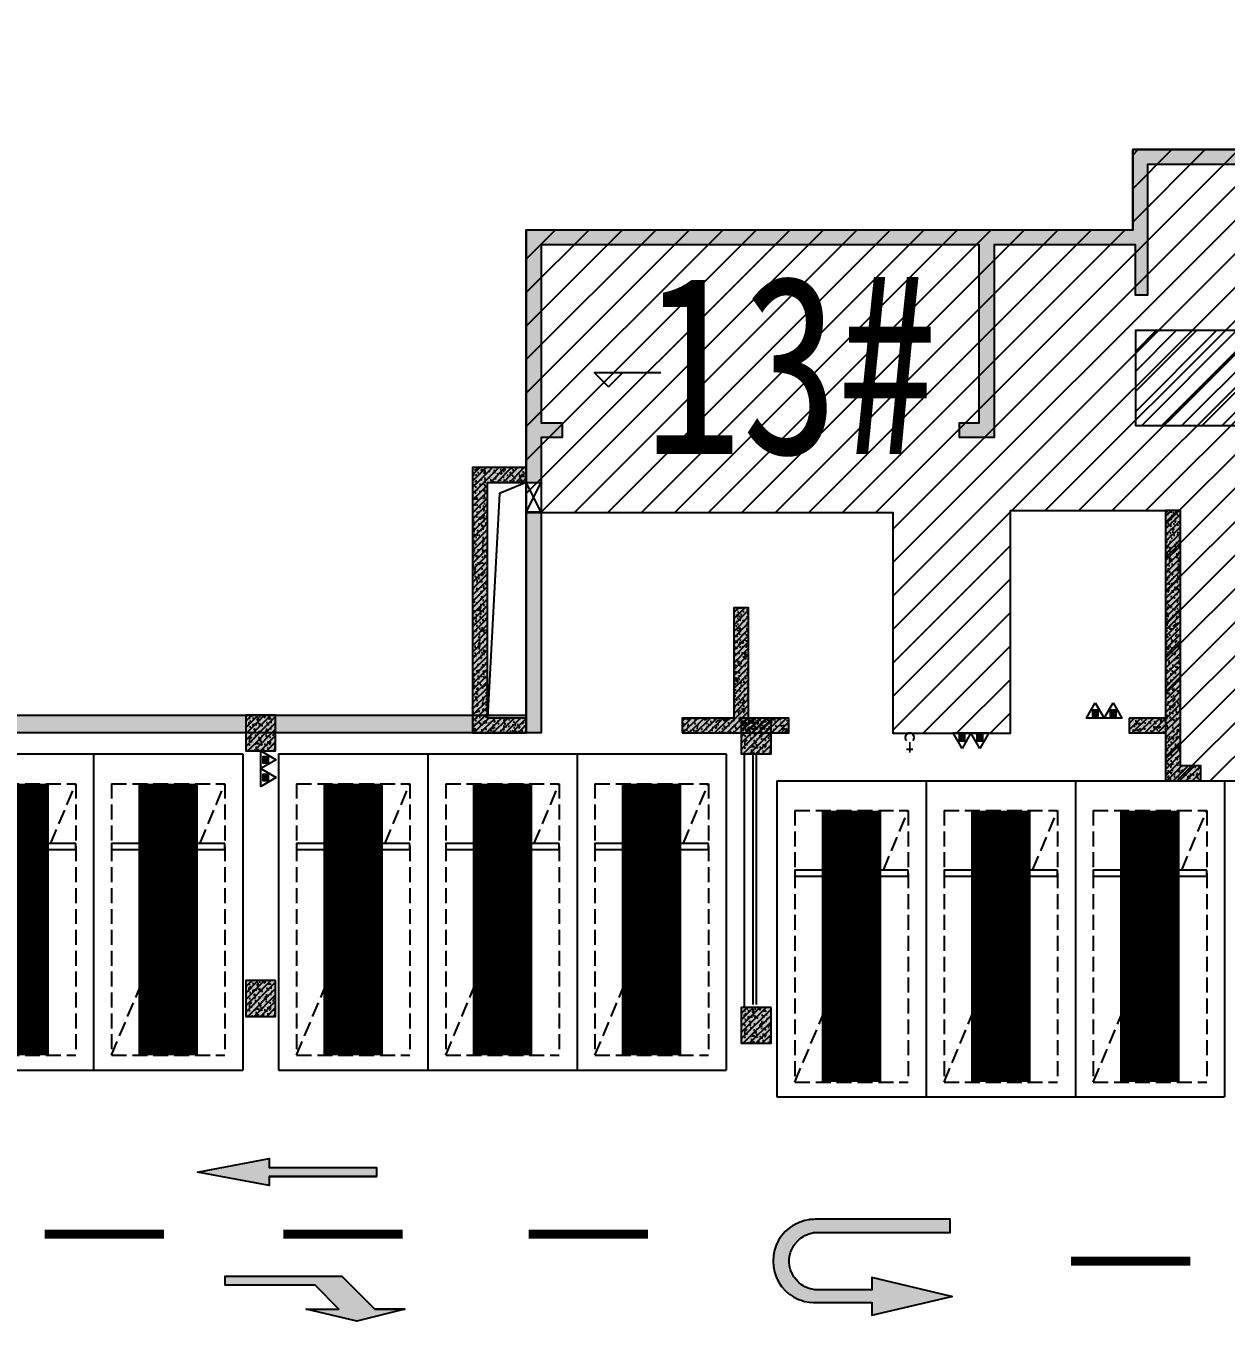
# Model space of a CAD drawing. Extents: x -1338203 to 1886333, y -783476 to 1038610.
# Drawn here: x 648022 to 668132, y 119797 to 141503 of the extents above; entities that cross this region are included whole.
import ezdxf
from ezdxf.enums import TextEntityAlignment as Align

# ---------------------------------------------------------------- set-up
doc = ezdxf.new("R2010")
doc.units = 0
doc.header["$LTSCALE"] = 1000
doc.header["$MEASUREMENT"] = 0
doc.linetypes.add('A-001-平面B2$0$__DASH', pattern=[0.35, 0.25, -0.1])
for name, color, linetype in [('0P-EQUIP-CW', 7, 'Continuous'), ('0P-PIPE-CW', 3, 'Continuous'), ('A-001-平面参照B1$0$0G-NOTE', 4, 'Continuous'), ('A-001-平面参照B1$0$A-001-平面参照B1$0$0A-E-STRS-RAIL', 163, 'Continuous'), ('A-001-平面参照B1$0$AUDIT_D_230220110243-2', 52, 'Continuous'), ('A-001-车位参照B1$0$A-001-车位参照B1$0$0A-P-PKNG-CAR(A)', 43, 'Continuous'), ('A-001-车库楼板开洞B1$0$0A-O-HOLE', 52, 'Continuous'), ('A-13-平面B1$0$0A-A-SYMB-ELEV', 150, 'Continuous'), ('A-FIRE', 7, 'Continuous'), ('p-a-regular', 5, 'Continuous'), ('S-13-柱墙B1_1$0$0S-CW-HATCH', 251, 'Continuous'), ('S-13-柱墙B1_1$0$0S-CW-HATCH-UP', 251, 'Continuous'), ('S-13-柱墙B1_1$0$0S-CW-LINE', 72, 'Continuous'), ('S-13-柱墙B1_1$0$0S-S-HOLE', 55, 'Continuous'), ('S001地下一墙柱$0$S001地下一墙柱$0$0S-CC-LINE', 52, 'Continuous'), ('S001地下一墙柱$0$S001地下一墙柱$0$0S-CW-HATCH', 251, 'Continuous'), ('S001地下一墙柱$0$S001地下一墙柱$0$0S-CW-HATCH-UP', 251, 'Continuous'), ('S001地下一墙柱$0$S001地下一墙柱$0$0S-CW-LINE', 72, 'Continuous'), ('中心线', 42, 'Continuous'), ('地面指向箭头', 7, 'Continuous'), ('负一层消火栓$0$0P-EQUIP-FH', 7, 'Continuous')]:
    doc.layers.add(name, color=color, linetype=linetype)
doc.styles.add('A-001-平面参照B1$0$AAD-HT', font='simhei.ttf', dxfattribs={"width": 0.6})
pattern_1 = [(45, (-1823019.115, 480945.615), (-53.0330086, 53.0330086), []), (50, (-1823019.12, 480945.61), (215.178055, -18.82564), [22.5, -247.5]), (355, (-1823019.12, 480945.61), (-41.6254, 225.65764), [18, -198]), (100.4514, (-1823001.18, 480944.05), (173.552815, 206.831863), [19.122057, -210.342634]), (46.1842, (-1823019.12, 481005.61), (320.172315, -49.655704), [33.75, -371.25]), (96.6356, (-1822992.43, 481001.48), (280.39881, 292.23536), [28.68309, -315.5139]), (351.1842, (-1823019.1, 481005.6), (280.39858, 292.23558), [27, -297]), (21, (-1822989.12, 480990.61), (179.072116, -120.785667), [22.5, -247.5]), (326, (-1822989.12, 480990.61), (72.9946, 217.545014), [18, -198]), (71.4514, (-1822974.2, 480980.55), (252.06679, 96.75915), [19.122057, -210.342634]), (37.5, (-1823019.115, 480945.615), (3.6479566, 99.868156), [0, -195.6, 0, -201, 0, -198.75]), (7.5, (-1823019.12, 480945.61), (78.920861, 118.3235136), [0, -114.6, 0, -191.1, 0, -75.75]), (327.5, (-1823086.015, 480945.615), (160.146731, -6.7664615), [0, -75, 0, -234, 0, -310.5]), (317.5, (-1823116.02, 480945.61), (174.955851, 30.031495), [0, -97.5, 0, -155.4, 0, -220.5])]

# ---------------------------------------------------------------- blocks, each defined once
blk = doc.blocks.new('A-001-平面参照B1')
at = {"layer": 'A-001-平面参照B1$0$A-001-平面参照B1$0$0A-E-STRS-RAIL'}
for p, q in [((-106166, -177586), (-106166, -181786)), ((-106109, -177586), (-106109, -181786))]:
    blk.add_line(p, q, dxfattribs=at)
at = {"layer": 'A-001-平面参照B1$0$AUDIT_D_230220110243-2'}
blk.add_line((-106309, -177586), (-106309, -181836), dxfattribs=at)
at = {"layer": 'A-001-平面参照B1$0$0G-NOTE', "style": 'A-001-平面参照B1$0$AAD-HT', "width": 0.8}
blk.add_text('13#', height=3000, rotation=0, dxfattribs=at).set_placement((-107985, -171059), align=Align.MIDDLE_LEFT)
blk = doc.blocks.new('S-13-柱墙B1_1', base_point=(-588474, -346969))
at = {"layer": 'S-13-柱墙B1_1$0$0S-CW-HATCH'}
h = blk.add_hatch(color=256, dxfattribs=at)
h.dxf.hatch_style = 1
h.paths.add_polyline_path([(-584784, -348869), (-584984, -348869), (-584984, -349269), (-585764, -349269), (-585764, -349469), (-584784, -349469)], flags=17)
h.paths.add_polyline_path([(-600324, -355889), (-600574, -355889), (-600574, -357159), (-600324, -357159)])
h.paths.add_polyline_path([(-560414, -348869), (-560614, -348869), (-560614, -349469), (-559634, -349469), (-559634, -349269), (-560414, -349269)], flags=17)
h.paths.add_polyline_path([(-600324, -353459), (-600574, -353459), (-600574, -355889), (-600324, -355889)])
h.paths.add_polyline_path([(-600574, -352959), (-600324, -352959), (-600324, -352209), (-599974, -352209), (-599974, -351959), (-600324, -351959), (-600324, -348979), (-592984, -348979), (-592984, -351959), (-593314, -351959), (-593314, -352209), (-592734, -352209), (-592734, -348979), (-590364, -348979), (-590364, -349819), (-590164, -349819), (-590164, -347629), (-588584, -347629), (-588584, -350409), (-588384, -350409), (-588384, -345559), (-585564, -345559), (-585564, -346809), (-585764, -346809), (-585764, -347059), (-585564, -347059), (-585564, -347559), (-584984, -347559), (-584984, -348069), (-584784, -348069), (-584784, -347559), (-583184, -347559), (-583184, -349819), (-582984, -349819), (-582984, -348979), (-580614, -348979), (-580614, -352209), (-580034, -352209), (-580034, -351959), (-580364, -351959), (-580364, -348979), (-574674, -348979), (-574674, -348729), (-582934, -348729), (-582934, -347309), (-585314, -347309), (-585314, -345309), (-588634, -345309), (-588634, -347379), (-590414, -347379), (-590414, -348729), (-600574, -348729)])
h.paths.add_polyline_path([(-545134, -348729), (-545134, -348979), (-545074, -348979), (-545074, -351959), (-545424, -351959), (-545424, -352209), (-545074, -352209), (-545074, -357159), (-544824, -357159), (-544824, -348729)])
h.paths.add_polyline_path([(-547134, -348979), (-547134, -348729), (-554984, -348729), (-554984, -347379), (-556764, -347379), (-556764, -345309), (-560084, -345309), (-560084, -347309), (-562464, -347309), (-562464, -348729), (-573874, -348729), (-573874, -348979), (-573024, -348979), (-573024, -351959), (-573374, -351959), (-573374, -352209), (-572774, -352209), (-572774, -348979), (-572624, -348979), (-572624, -352209), (-572024, -352209), (-572024, -351959), (-572374, -351959), (-572374, -348979), (-565034, -348979), (-565034, -351959), (-565364, -351959), (-565364, -352209), (-564784, -352209), (-564784, -348979), (-562414, -348979), (-562414, -349819), (-562214, -349819), (-562214, -347559), (-560614, -347559), (-560614, -348069), (-560414, -348069), (-560414, -347559), (-559834, -347559), (-559834, -347059), (-559634, -347059), (-559634, -346809), (-559834, -346809), (-559834, -345559), (-557014, -345559), (-557014, -350409), (-556814, -350409), (-556814, -347629), (-555234, -347629), (-555234, -349819), (-555034, -349819), (-555034, -348979), (-552664, -348979), (-552664, -352209), (-552084, -352209), (-552084, -351959), (-552414, -351959), (-552414, -348979), (-551564, -348979), (-551564, -348729), (-550864, -348729), (-550864, -348979)])
h = blk.add_hatch(color=256, dxfattribs=at)
h.dxf.hatch_style = 1
h.paths.add_polyline_path([(-600574, -352709), (-601474, -352709), (-601474, -357159), (-600574, -357159), (-600574, -356909), (-601224, -356909), (-601224, -352959), (-600574, -352959)])
h = blk.add_hatch(color=256, dxfattribs=at)
h.dxf.hatch_style = 1
h.paths.add_polyline_path([(-590474, -356909), (-590474, -357159), (-589864, -357159), (-589864, -357959), (-589274, -357959), (-589274, -357709), (-589614, -357709), (-589614, -353429), (-589864, -353429), (-589864, -356909)])
h = blk.add_hatch(color=256, dxfattribs=at)
h.dxf.hatch_style = 1
h.paths.add_polyline_path([(-597964, -357159), (-596174, -357159), (-596174, -356909), (-596849, -356909), (-596849, -355059), (-597099, -355059), (-597099, -356909), (-597964, -356909)])
at = {"layer": 'S-13-柱墙B1_1$0$0S-CW-HATCH-UP'}
h = blk.add_hatch(dxfattribs=at)
h.set_pattern_fill('钢筋混凝土', color=256, scale=30)
h.set_pattern_definition([(45, (0, 0), (-53.0330086, 53.0330086), []), (50, (0, 0), (215.178055, -18.82564), [22.5, -247.5]), (355, (0, 0), (-41.6254, 225.65764), [18, -198]), (100.4514, (17.93, -1.57), (173.552815, 206.83186), [19.12206, -210.342634]), (46.1842, (0, 60), (320.17231, -49.6557), [33.75, -371.25]), (96.6356, (26.68, 55.86), (280.39881, 292.23536), [28.68309, -315.5139]), (351.1842, (0, 60), (280.39858, 292.23558), [27, -297]), (21, (30, 45), (179.072116, -120.785667), [22.5, -247.5]), (326, (30, 45), (72.9946, 217.545014), [18, -198]), (71.4514, (44.92, 34.93), (252.06679, 96.75915), [19.12206, -210.342634]), (37.5, (0, 0), (3.647957, 99.868156), [0, -195.6, 0, -201, 0, -198.75]), (7.5, (0, 0), (78.920861, 118.323514), [0, -114.6, 0, -191.1, 0, -75.75]), (327.5, (-66.9, 0), (160.146731, -6.7664615), [0, -75, 0, -234, 0, -310.5]), (317.5, (-96.9, 0), (174.95585, 30.031495), [0, -97.5, 0, -155.4, 0, -220.5])])
h.paths.add_polyline_path([(-584784, -348869), (-584984, -348869), (-584984, -349269), (-585764, -349269), (-585764, -349469), (-584784, -349469)], flags=17)
h.paths.add_polyline_path([(-600324, -355889), (-600574, -355889), (-600574, -357159), (-600324, -357159)])
h.paths.add_polyline_path([(-560414, -348869), (-560614, -348869), (-560614, -349469), (-559634, -349469), (-559634, -349269), (-560414, -349269)], flags=17)
h.paths.add_polyline_path([(-600574, -352959), (-600324, -352959), (-600324, -352209), (-599974, -352209), (-599974, -351959), (-600324, -351959), (-600324, -348979), (-592984, -348979), (-592984, -351959), (-593314, -351959), (-593314, -352209), (-592734, -352209), (-592734, -348979), (-590364, -348979), (-590364, -349819), (-590164, -349819), (-590164, -347629), (-588584, -347629), (-588584, -350409), (-588384, -350409), (-588384, -345559), (-585564, -345559), (-585564, -346809), (-585764, -346809), (-585764, -347059), (-585564, -347059), (-585564, -347559), (-584984, -347559), (-584984, -348069), (-584784, -348069), (-584784, -347559), (-583184, -347559), (-583184, -349819), (-582984, -349819), (-582984, -348979), (-580614, -348979), (-580614, -352209), (-580034, -352209), (-580034, -351959), (-580364, -351959), (-580364, -348979), (-574674, -348979), (-574674, -348729), (-582934, -348729), (-582934, -347309), (-585314, -347309), (-585314, -345309), (-588634, -345309), (-588634, -347379), (-590414, -347379), (-590414, -348729), (-600574, -348729)])
h.paths.add_polyline_path([(-600324, -353459), (-600574, -353459), (-600574, -355889), (-600324, -355889)])
h.paths.add_polyline_path([(-545134, -348729), (-545134, -348979), (-545074, -348979), (-545074, -351959), (-545424, -351959), (-545424, -352209), (-545074, -352209), (-545074, -357159), (-544824, -357159), (-544824, -348729)])
h.paths.add_polyline_path([(-547134, -348979), (-547134, -348729), (-554984, -348729), (-554984, -347379), (-556764, -347379), (-556764, -345309), (-560084, -345309), (-560084, -347309), (-562464, -347309), (-562464, -348729), (-573874, -348729), (-573874, -348979), (-573024, -348979), (-573024, -351959), (-573374, -351959), (-573374, -352209), (-572774, -352209), (-572774, -348979), (-572624, -348979), (-572624, -352209), (-572024, -352209), (-572024, -351959), (-572374, -351959), (-572374, -348979), (-565034, -348979), (-565034, -351959), (-565364, -351959), (-565364, -352209), (-564784, -352209), (-564784, -348979), (-562414, -348979), (-562414, -349819), (-562214, -349819), (-562214, -347559), (-560614, -347559), (-560614, -348069), (-560414, -348069), (-560414, -347559), (-559834, -347559), (-559834, -347059), (-559634, -347059), (-559634, -346809), (-559834, -346809), (-559834, -345559), (-557014, -345559), (-557014, -350409), (-556814, -350409), (-556814, -347629), (-555234, -347629), (-555234, -349819), (-555034, -349819), (-555034, -348979), (-552664, -348979), (-552664, -352209), (-552084, -352209), (-552084, -351959), (-552414, -351959), (-552414, -348979), (-551564, -348979), (-551564, -348729), (-550864, -348729), (-550864, -348979)])
h = blk.add_hatch(dxfattribs=at)
h.set_pattern_fill('钢筋混凝土', color=256, scale=30)
h.set_pattern_definition([(45, (0, 0), (-53.0330086, 53.0330086), []), (50, (0, 0), (215.178055, -18.82564), [22.5, -247.5]), (355, (0, 0), (-41.6254, 225.65764), [18, -198]), (100.4514, (17.93, -1.57), (173.552815, 206.83186), [19.12206, -210.342634]), (46.1842, (0, 60), (320.17231, -49.6557), [33.75, -371.25]), (96.6356, (26.68, 55.86), (280.39881, 292.23536), [28.68309, -315.5139]), (351.1842, (0, 60), (280.39858, 292.23558), [27, -297]), (21, (30, 45), (179.072116, -120.785667), [22.5, -247.5]), (326, (30, 45), (72.9946, 217.545014), [18, -198]), (71.4514, (44.92, 34.93), (252.06679, 96.75915), [19.12206, -210.342634]), (37.5, (0, 0), (3.647957, 99.868156), [0, -195.6, 0, -201, 0, -198.75]), (7.5, (0, 0), (78.920861, 118.323514), [0, -114.6, 0, -191.1, 0, -75.75]), (327.5, (-66.9, 0), (160.146731, -6.7664615), [0, -75, 0, -234, 0, -310.5]), (317.5, (-96.9, 0), (174.95585, 30.031495), [0, -97.5, 0, -155.4, 0, -220.5])])
h.paths.add_polyline_path([(-600574, -352709), (-601474, -352709), (-601474, -357159), (-600574, -357159), (-600574, -356909), (-601224, -356909), (-601224, -352959), (-600574, -352959)])
h = blk.add_hatch(dxfattribs=at)
h.set_pattern_fill('钢筋混凝土', color=256, scale=30)
h.set_pattern_definition(pattern_1)
h.paths.add_polyline_path([(-590474, -356909), (-590474, -357159), (-589864, -357159), (-589864, -357959), (-589274, -357959), (-589274, -357709), (-589614, -357709), (-589614, -353429), (-589864, -353429), (-589864, -356909)])
h = blk.add_hatch(dxfattribs=at)
h.set_pattern_fill('钢筋混凝土', color=256, scale=30)
h.set_pattern_definition(pattern_1)
h.paths.add_polyline_path([(-597964, -357159), (-596174, -357159), (-596174, -356909), (-596849, -356909), (-596849, -355059), (-597099, -355059), (-597099, -356909), (-597964, -356909)])
at = {"layer": 'S-13-柱墙B1_1$0$0S-CW-LINE'}
for points in [[(-588584, -347629), (-590164, -347629), (-590164, -349819), (-590364, -349819), (-590364, -348979), (-592734, -348979), (-592734, -352209), (-593314, -352209), (-593314, -351959), (-592984, -351959), (-592984, -348979), (-600324, -348979), (-600324, -351959), (-599974, -351959), (-599974, -352209), (-600324, -352209), (-600324, -356909), (-600324, -356909), (-600324, -357159), (-600574, -357159), (-600574, -348729), (-590414, -348729), (-590414, -347379), (-588634, -347379)], [(-600574, -352709), (-601474, -352709), (-601474, -357159), (-600574, -357159), (-600574, -356909), (-601224, -356909), (-601224, -352959), (-600574, -352959), (-600574, -352709)]]:
    blk.add_lwpolyline(points, dxfattribs=at)
for points in [[(-590474, -356909), (-590474, -357159), (-589864, -357159), (-589864, -357959), (-589274, -357959), (-589274, -357709), (-589614, -357709), (-589614, -353429), (-589864, -353429), (-589864, -356909)], [(-597964, -357159), (-596174, -357159), (-596174, -356909), (-596849, -356909), (-596849, -355059), (-597099, -355059), (-597099, -356909), (-597964, -356909)]]:
    blk.add_lwpolyline(points, close=True, dxfattribs=at)
at = {"layer": 'S-13-柱墙B1_1$0$0S-S-HOLE'}
for p, q in [((-600574, -353459), (-600324, -352959)), ((-600324, -353459), (-600574, -352959))]:
    blk.add_line(p, q, dxfattribs=at)
blk.add_lwpolyline([(-600574, -352959), (-600324, -352959), (-600324, -353459), (-600574, -353459)], close=True, dxfattribs=at)
blk = doc.blocks.new('S001地下一墙柱')
at = {"layer": 'S001地下一墙柱$0$S001地下一墙柱$0$0S-CW-HATCH', "ltscale": 0.002}
h = blk.add_hatch(color=256, dxfattribs=at)
h.dxf.hatch_style = 1
h.paths.add_polyline_path([(-124279, -176936), (-109959, -176936), (-109959, -177236), (-124279, -177236)])
at = {"layer": 'S001地下一墙柱$0$S001地下一墙柱$0$0S-CW-HATCH'}
h = blk.add_hatch(color=256, dxfattribs=at)
h.dxf.hatch_style = 1
h.paths.add_polyline_path([(-114159, -176936), (-114659, -176936), (-114659, -177536), (-114159, -177536)])
h = blk.add_hatch(color=256, dxfattribs=at)
h.dxf.hatch_style = 1
h.paths.add_polyline_path([(-105859, -176986), (-106359, -176986), (-106359, -177586), (-105859, -177586)])
h = blk.add_hatch(color=256, dxfattribs=at)
h.dxf.hatch_style = 1
h.paths.add_polyline_path([(-114159, -181386), (-114659, -181386), (-114659, -181986), (-114159, -181986)])
h = blk.add_hatch(color=256, dxfattribs=at)
h.dxf.hatch_style = 1
h.paths.add_polyline_path([(-105859, -181836), (-106359, -181836), (-106359, -182436), (-105859, -182436)])
at = {"layer": 'S001地下一墙柱$0$S001地下一墙柱$0$0S-CW-HATCH-UP', "ltscale": 0.002}
h = blk.add_hatch(dxfattribs=at)
h.set_pattern_fill('钢筋混凝土', color=256, scale=30)
h.set_pattern_definition([(45, (-766365.37, -306889.07), (-53.033009, 53.033009), []), (50, (-766365.37, -306889.07), (215.178055, -18.82564), [22.5, -247.5]), (355, (-766365.37, -306889.07), (-41.6254, 225.65764), [18, -198]), (100.4514, (-766347.44, -306890.64), (173.552815, 206.83186), [19.12206, -210.342634]), (46.1842, (-766365.37, -306829.07), (320.17231, -49.6557), [33.75, -371.25]), (96.6356, (-766338.7, -306833.2), (280.39881, 292.23536), [28.68309, -315.5139]), (351.1842, (-766365.37, -306829.07), (280.39858, 292.23558), [27, -297]), (21, (-766335.37, -306844.07), (179.072116, -120.785667), [22.5, -247.5]), (326, (-766335.37, -306844.07), (72.9946, 217.54501), [18, -198]), (71.4514, (-766320.44, -306854.14), (252.06679, 96.75915), [19.12206, -210.342634]), (37.5, (-766365.37, -306889.07), (3.647957, 99.868156), [0, -195.6, 0, -201, 0, -198.75]), (7.5, (-766365.37, -306889.07), (78.920861, 118.323514), [0, -114.6, 0, -191.1, 0, -75.75]), (327.5, (-766432.27, -306889.07), (160.146731, -6.766462), [0, -75, 0, -234, 0, -310.5]), (317.5, (-766462.27, -306889.07), (174.95585, 30.031495), [0, -97.5, 0, -155.4, 0, -220.5])])
h.paths.add_polyline_path([(-124279, -176936), (-109959, -176936), (-109959, -177236), (-124279, -177236)])
at = {"layer": 'S001地下一墙柱$0$S001地下一墙柱$0$0S-CW-HATCH-UP'}
h = blk.add_hatch(dxfattribs=at)
h.set_pattern_fill('钢筋混凝土', color=256, scale=30)
h.set_pattern_definition([(45, (-81848.03, -167984.16), (-53.03301, 53.03301), []), (50, (-81848.03, -167984.16), (215.1781, -18.8256), [22.5, -247.5]), (355, (-81848.03, -167984.16), (-41.6254, 225.6576), [18, -198]), (100.4514, (-81830.1, -167985.73), (173.5528, 206.8319), [19.122, -210.3426]), (46.1842, (-81848.03, -167924.16), (320.1723, -49.6557), [33.75, -371.25]), (96.6356, (-81821.35, -167928.3), (280.3988, 292.2354), [28.683, -315.514]), (351.1842, (-81848.03, -167924.16), (280.3986, 292.2356), [27, -297]), (21, (-81818.03, -167939.16), (179.0721, -120.7857), [22.5, -247.5]), (326, (-81818.03, -167939.16), (72.9946, 217.545), [18, -198]), (71.4514, (-81803.1, -167949.23), (252.0668, 96.7591), [19.122, -210.3426]), (37.5, (-81848.03, -167984.16), (3.64796, 99.86816), [0, -195.6, 0, -201, 0, -198.75]), (7.5, (-81848.03, -167984.16), (78.92086, 118.3235), [0, -114.6, 0, -191.1, 0, -75.75]), (327.5, (-81914.93, -167984.16), (160.14673, -6.76646), [0, -75, 0, -234, 0, -310.5]), (317.5, (-81944.93, -167984.16), (174.95585, 30.0315), [0, -97.5, 0, -155.4, 0, -220.5])])
h.paths.add_polyline_path([(-114159, -176936), (-114659, -176936), (-114659, -177536), (-114159, -177536)])
h = blk.add_hatch(dxfattribs=at)
h.set_pattern_fill('钢筋混凝土', color=256, scale=30)
h.set_pattern_definition([(45, (-73548.03, -168034.16), (-53.03301, 53.03301), []), (50, (-73548.03, -168034.16), (215.1781, -18.8256), [22.5, -247.5]), (355, (-73548.03, -168034.16), (-41.6254, 225.6576), [18, -198]), (100.4514, (-73530.1, -168035.73), (173.5528, 206.8319), [19.122, -210.3426]), (46.1842, (-73548.03, -167974.16), (320.1723, -49.6557), [33.75, -371.25]), (96.6356, (-73521.35, -167978.3), (280.3988, 292.2354), [28.683, -315.514]), (351.1842, (-73548.03, -167974.16), (280.3986, 292.2356), [27, -297]), (21, (-73518.03, -167989.16), (179.0721, -120.7857), [22.5, -247.5]), (326, (-73518.03, -167989.16), (72.9946, 217.545), [18, -198]), (71.4514, (-73503.1, -167999.23), (252.0668, 96.7591), [19.122, -210.3426]), (37.5, (-73548.03, -168034.16), (3.64796, 99.86816), [0, -195.6, 0, -201, 0, -198.75]), (7.5, (-73548.03, -168034.16), (78.92086, 118.3235), [0, -114.6, 0, -191.1, 0, -75.75]), (327.5, (-73614.93, -168034.16), (160.14673, -6.76646), [0, -75, 0, -234, 0, -310.5]), (317.5, (-73644.93, -168034.16), (174.95585, 30.0315), [0, -97.5, 0, -155.4, 0, -220.5])])
h.paths.add_polyline_path([(-105859, -176986), (-106359, -176986), (-106359, -177586), (-105859, -177586)])
h = blk.add_hatch(dxfattribs=at)
h.set_pattern_fill('钢筋混凝土', color=256, scale=30)
h.set_pattern_definition([(45, (-81848.03, -172434.16), (-53.03301, 53.03301), []), (50, (-81848.03, -172434.16), (215.1781, -18.8256), [22.5, -247.5]), (355, (-81848.03, -172434.16), (-41.6254, 225.6576), [18, -198]), (100.4514, (-81830.1, -172435.73), (173.5528, 206.8319), [19.122, -210.3426]), (46.1842, (-81848.03, -172374.16), (320.1723, -49.6557), [33.75, -371.25]), (96.6356, (-81821.35, -172378.3), (280.3988, 292.2354), [28.683, -315.514]), (351.1842, (-81848.03, -172374.16), (280.3986, 292.2356), [27, -297]), (21, (-81818.03, -172389.16), (179.0721, -120.7857), [22.5, -247.5]), (326, (-81818.03, -172389.16), (72.9946, 217.545), [18, -198]), (71.4514, (-81803.1, -172399.23), (252.0668, 96.7591), [19.122, -210.3426]), (37.5, (-81848.03, -172434.16), (3.64796, 99.86816), [0, -195.6, 0, -201, 0, -198.75]), (7.5, (-81848.03, -172434.16), (78.92086, 118.3235), [0, -114.6, 0, -191.1, 0, -75.75]), (327.5, (-81914.93, -172434.16), (160.14673, -6.76646), [0, -75, 0, -234, 0, -310.5]), (317.5, (-81944.93, -172434.16), (174.95585, 30.0315), [0, -97.5, 0, -155.4, 0, -220.5])])
h.paths.add_polyline_path([(-114159, -181386), (-114659, -181386), (-114659, -181986), (-114159, -181986)])
h = blk.add_hatch(dxfattribs=at)
h.set_pattern_fill('钢筋混凝土', color=256, scale=30)
h.set_pattern_definition([(45, (-73548.03, -172884.16), (-53.03301, 53.03301), []), (50, (-73548.03, -172884.16), (215.1781, -18.8256), [22.5, -247.5]), (355, (-73548.03, -172884.16), (-41.6254, 225.6576), [18, -198]), (100.4514, (-73530.1, -172885.73), (173.5528, 206.8319), [19.122, -210.3426]), (46.1842, (-73548.03, -172824.16), (320.1723, -49.6557), [33.75, -371.25]), (96.6356, (-73521.35, -172828.3), (280.3988, 292.2354), [28.683, -315.514]), (351.1842, (-73548.03, -172824.16), (280.3986, 292.2356), [27, -297]), (21, (-73518.03, -172839.16), (179.0721, -120.7857), [22.5, -247.5]), (326, (-73518.03, -172839.16), (72.9946, 217.545), [18, -198]), (71.4514, (-73503.1, -172849.23), (252.0668, 96.7591), [19.122, -210.3426]), (37.5, (-73548.03, -172884.16), (3.64796, 99.86816), [0, -195.6, 0, -201, 0, -198.75]), (7.5, (-73548.03, -172884.16), (78.92086, 118.3235), [0, -114.6, 0, -191.1, 0, -75.75]), (327.5, (-73614.93, -172884.16), (160.14673, -6.76646), [0, -75, 0, -234, 0, -310.5]), (317.5, (-73644.93, -172884.16), (174.95585, 30.0315), [0, -97.5, 0, -155.4, 0, -220.5])])
h.paths.add_polyline_path([(-105859, -181836), (-106359, -181836), (-106359, -182436), (-105859, -182436)])
at = {"layer": 'S001地下一墙柱$0$S001地下一墙柱$0$0S-CC-LINE'}
for points in [[(-114159, -176936), (-114659, -176936), (-114659, -177536), (-114159, -177536)], [(-105859, -176986), (-106359, -176986), (-106359, -177586), (-105859, -177586)], [(-114159, -181386), (-114659, -181386), (-114659, -181986), (-114159, -181986)], [(-105859, -181836), (-106359, -181836), (-106359, -182436), (-105859, -182436)]]:
    blk.add_lwpolyline(points, close=True, dxfattribs=at)
at = {"layer": 'S001地下一墙柱$0$S001地下一墙柱$0$0S-CW-LINE', "ltscale": 0.002}
blk.add_lwpolyline([(-124279, -176936), (-109959, -176936), (-109959, -177236), (-124279, -177236)], close=True, dxfattribs=at)
at = {"ltscale": 0.002}
blk.add_blockref('S-13-柱墙B1_1', (-97859, -167046), dxfattribs=at)
blk = doc.blocks.new('负一层消火栓$0$$TwtSys$00000546')
h = blk.add_hatch()
h.set_pattern_fill('ANSI31', color=256, scale=200, style=0)
h.set_pattern_definition([(45, (-38543.802, -6670.83), (-17.67767, 17.67767), [])])
h.paths.add_polyline_path([(-65, 174), (65, 174), (65, 44), (-65, 44)])
for points in [[(0, 344), (-198, 0), (198, 0)], [(-65, 174), (65, 174), (65, 44), (-65, 44)]]:
    blk.add_lwpolyline(points, close=True)
blk = doc.blocks.new('负一层消火栓')
at = {"layer": '负一层消火栓$0$0P-EQUIP-FH', "xscale": -0.75, "yscale": 0.75, "zscale": 0.75}
for p, rotation in [((-100425, -176986), 359.999999999764), ((-100127, -176986), 359.999999999764), ((-102658, -177236), 180), ((-102360, -177236), 180), ((-114409, -177685), 270), ((-114409, -177982), 270)]:
    blk.add_blockref('负一层消火栓$0$$TwtSys$00000546', p, dxfattribs=dict(at, rotation=rotation))
blk = doc.blocks.new('A-001-车库楼板开洞B1')
at = {"layer": 'A-001-车库楼板开洞B1$0$0A-O-HOLE'}
blk.add_lwpolyline([(-109959, -173036), (-110406, -173223), (-110609, -176986)], dxfattribs=at)
blk.add_lwpolyline([(-110609, -173036), (-109959, -173036), (-109959, -176986), (-110609, -176986)], close=True, dxfattribs=at)
blk = doc.blocks.new('$TwtSys$00000320')
at = {"const_width": 20}
for points in [[(0, 0), (0, -121)], [(-37, -83), (37, -83)]]:
    blk.add_lwpolyline(points, dxfattribs=at)
blk = doc.blocks.new('A$Cee0fc4ce')
at = {"layer": '0P-PIPE-CW', "linetype": 'Continuous'}
blk.add_arc((-103534, -177311), 75, 315, 225, dxfattribs=at)
at = {"layer": '0P-EQUIP-CW', "xscale": 1.5, "yscale": -1.5, "zscale": 1.5, "rotation": 180}
blk.add_blockref('$TwtSys$00000320', (-103534, -177386), dxfattribs=at)
blk = doc.blocks.new('JTDT')
at = {"layer": 'A-FIRE'}
h = blk.add_hatch(color=251, dxfattribs=at)
h.dxf.hatch_style = 1
h.paths.add_polyline_path([(189165, 82916), (189162, 82988), (189159, 82988), (189147, 83060), (189144, 83075), (189126, 83123), (189114, 83162), (189105, 83180), (189081, 83230), (189072, 83245), (189057, 83269), (189036, 83299), (189024, 83317), (189021, 83320), (189021, 83323), (188961, 83389), (188893, 83449), (188818, 83500), (188734, 83542), (188650, 83571), (188561, 83586), (188468, 83592), (188378, 83586), (188288, 83571), (188202, 83542), (188118, 83500), (188043, 83449), (187974, 83389), (187915, 83323), (187915, 83320), (187912, 83317), (187900, 83299), (187882, 83269), (187864, 83245), (187858, 83230), (187831, 83180), (187822, 83162), (187810, 83123), (187795, 83075), (187789, 83060), (187777, 82988), (187771, 82916), (187771, 82895), (187771, 82839), (187771, 81938), (187559, 81938), (187559, 81935), (187867, 80625), (187876, 80592), (187882, 80625), (188190, 81935), (187983, 81935), (187983, 81938), (187983, 82839), (187986, 82895), (187989, 82916), (188007, 82988), (188037, 83060), (188046, 83075), (188076, 83123), (188109, 83162), (188124, 83180), (188184, 83230), (188205, 83245), (188247, 83269), (188318, 83299), (188390, 83317), (188441, 83320), (188468, 83323), (188492, 83320), (188543, 83317), (188615, 83299), (188686, 83269), (188728, 83245), (188749, 83230), (188809, 83180), (188824, 83162), (188857, 83123), (188887, 83075), (188896, 83060), (188926, 82988), (188944, 82916), (188947, 82895), (188949, 82839), (188949, 80625), (189168, 80625), (189168, 82839), (189168, 82895)])
at = {"layer": '地面指向箭头', "color": 251, "linetype": 'Continuous'}
blk.add_lwpolyline([(189165, 82916), (189162, 82988), (189159, 82988), (189147, 83060), (189144, 83075), (189126, 83123), (189114, 83162), (189105, 83180), (189081, 83230), (189072, 83245), (189057, 83269), (189036, 83299), (189024, 83317), (189021, 83320), (189021, 83323), (188961, 83389), (188893, 83449), (188818, 83500), (188734, 83542), (188650, 83571), (188561, 83586), (188468, 83592), (188378, 83586), (188288, 83571), (188202, 83542), (188118, 83500), (188043, 83449), (187974, 83389), (187915, 83323), (187915, 83320), (187912, 83317), (187900, 83299), (187882, 83269), (187864, 83245), (187858, 83230), (187831, 83180), (187822, 83162), (187810, 83123), (187795, 83075), (187789, 83060), (187777, 82988), (187771, 82916), (187771, 82895), (187771, 82839), (187771, 81938), (187559, 81938), (187559, 81935), (187867, 80625), (187876, 80592), (187882, 80625), (188190, 81935), (187983, 81935), (187983, 81938), (187983, 82839), (187986, 82895), (187989, 82916), (188007, 82988), (188037, 83060), (188046, 83075), (188076, 83123), (188109, 83162), (188124, 83180), (188184, 83230), (188205, 83245), (188247, 83269), (188318, 83299), (188390, 83317), (188441, 83320), (188468, 83323), (188492, 83320), (188543, 83317), (188615, 83299), (188686, 83269), (188728, 83245), (188749, 83230), (188809, 83180), (188824, 83162), (188857, 83123), (188887, 83075), (188896, 83060), (188926, 82988), (188944, 82916), (188947, 82895), (188949, 82839), (188949, 80625), (189168, 80625), (189168, 82839), (189168, 82895), (189165, 82916)], dxfattribs=at)
blk = doc.blocks.new('左转或右转')
at = {"layer": '地面指向箭头'}
blk.add_hatch(color=251, dxfattribs=at).paths.add_polyline_path([(3221046, 2451667), (3221247, 2450864), (3221247, 2451366), (3221799, 2451918), (3221799, 2453874), (3221648, 2453874), (3221648, 2452369), (3221247, 2451968), (3221247, 2452519)])
at = {"layer": '地面指向箭头', "color": 251}
blk.add_lwpolyline([(3221247, 2450864), (3221046, 2451667), (3221247, 2452519), (3221247, 2451968), (3221648, 2452369), (3221648, 2453874), (3221799, 2453874), (3221799, 2451918), (3221247, 2451366), (3221247, 2450864), (3221247, 2451366)], dxfattribs=at)
blk = doc.blocks.new('直行')
at = {"layer": '地面指向箭头'}
blk.add_hatch(color=251, dxfattribs=at).paths.add_polyline_path([(-29241, 4059962), (-29466, 4058762), (-29316, 4058762), (-29316, 4056961), (-29166, 4056961), (-29166, 4058762), (-29016, 4058762)])
at = {"layer": '地面指向箭头', "color": 251}
blk.add_lwpolyline([(-29316, 4058762), (-29316, 4056961), (-29316, 4058762), (-29316, 4058762), (-29466, 4058762), (-29241, 4059962), (-29016, 4058762), (-29166, 4058762), (-29166, 4056961), (-29316, 4056961), (-29316, 4056961)], dxfattribs=at)
blk = doc.blocks.new('A$C9cb663f1')
at = {"layer": '中心线', "color": 251, "const_width": 150}
for points in [[(235690, -240508), (237690, -240508)], [(239690, -240508), (241690, -240508)], [(243800, -240508), (245800, -240508)], [(252888, -240958), (254888, -240958)]]:
    blk.add_lwpolyline(points, dxfattribs=at)
at = {"layer": '地面指向箭头', "color": 251, "rotation": 90}
for name, p in [('直行', (4298211, -210226)), ('JTDT', (331487, -429426))]:
    blk.add_blockref(name, p, dxfattribs=at)
at = {"layer": '地面指向箭头', "color": 251, "linetype": 'Continuous', "rotation": 90}
blk.add_blockref('左转或右转', (2692589, -3463011), dxfattribs=at)
blk = doc.blocks.new('A-001-车位参照B1$0$A-001-车位参照B1$0$A-001-车位参照B1$0$A$C55E63F02')
for p, q in [((0, -5300), (0, 0)), ((0, 0), (2500, 0)), ((2500, -5300), (2500, 0)), ((0, -5300), (2500, -5300))]:
    blk.add_line(p, q)
at = {"linetype": 'A-001-平面B2$0$__DASH'}
for p, q in [((300, -250), (2200, -250)), ((300, -4800), (300, -250)), ((2200, -4800), (2200, -250)), ((300, -4800), (2200, -4800))]:
    blk.add_line(p, q, dxfattribs=at)
blk.add_lwpolyline([(300, -250), (2200, -4800)], dxfattribs=at)
blk.add_lwpolyline([(2200, -3800), (300, -3800), (300, -3700), (2200, -3700)], close=True)
at = {"layer": 'p-a-regular', "ltscale": 0.002, "const_width": 1000}
blk.add_lwpolyline([(1250, -250), (1250, -4800)], dxfattribs=at)
blk = doc.blocks.new('A-13-平面B1')
h = blk.add_hatch()
h.set_pattern_fill('ANSI31', color=253, scale=150)
h.set_pattern_definition([(45, (-2337964.98, 566082.88), (-168.379802, 168.379802), [])])
h.paths.add_polyline_path([(2890, -5040), (-1890, -5040), (-1890, -3440), (2710, -3440), (2710, -3750), (2890, -3750)])
at = {"color": 253}
blk.add_lwpolyline([(2890, -5040), (-1890, -5040), (-1890, -3440), (2710, -3440), (2710, -3750), (2890, -3750)], close=True, dxfattribs=at)
at = {"layer": 'A-13-平面B1$0$0A-A-SYMB-ELEV'}
for p, q in [((-10725, -4387), (-10965, -4147)), ((-10965, -4147), (-9845, -4147)), ((-10725, -4387), (-10485, -4147))]:
    blk.add_line(p, q, dxfattribs=at)

msp = doc.modelspace()

# ---------------------------------------------------------------- hatches: boundary and pattern name
at = {"ltscale": 0.002}
h = msp.add_hatch(dxfattribs=at)
h.set_pattern_fill('ANSI31', color=8, scale=250)
h.set_pattern_definition([(45, (321361.53, 273451.68), (-280.633, 280.633), [])])
h.paths.add_polyline_path([(656406.6, 138079.9), (656406.6, 133349.9), (662546.6, 133349.9), (662546.6, 129649.9), (664516.6, 129649.9), (664516.6, 133379.9), (667116.6, 133379.9), (667116.6, 129649.9), (667116.6, 128849.9), (673496.6, 128849.9), (673496.6, 129649.9), (695066.6, 129649.9), (695066.6, 128849.9), (701446.6, 128849.9), (701446.6, 129649.9), (716516.6, 129649.9), (716516.6, 134735.7), (714346.6, 134735.7), (714346.6, 141099.9), (712456.7, 141099.9), (712456.6, 141149.9), (709546.6, 141149.9), (709546.6, 138079.9), (707256.6, 138079.9), (707256.6, 138979.9), (704306.6, 138979.9), (704306.6, 138079.9), (701996.6, 138079.9), (701996.6, 139429.9), (700216.6, 139429.9), (700216.6, 141499.9), (696896.6, 141499.9), (696896.6, 139499.9), (694516.6, 139499.9), (694516.6, 138079.9), (684206.6, 138079.9), (684206.6, 138979.9), (681156.6, 138979.9), (681156.6, 138079.9), (674046.6, 138079.9), (674046.6, 139499.9), (671666.6, 139499.9), (671666.6, 141499.9), (668346.6, 141499.9), (668346.6, 139429.9), (666566.6, 139429.9), (666566.6, 138079.9)])

# ---------------------------------------------------------------- linework, layer by layer
at = {"color": 3, "flags": 128}
for points in [[(668346.6, 139429.9), (666566.6, 139429.9), (666566.6, 138079.9), (656406.6, 138079.9)], [(656406.6, 138079.9), (656406.6, 133349.9), (662546.6, 133349.9), (662546.6, 129649.9), (664516.6, 129649.9), (664516.6, 133379.9), (667116.6, 133379.9), (667116.6, 129649.9), (667116.6, 128849.9), (673496.6, 128849.9)]]:
    msp.add_lwpolyline(points, dxfattribs=at)

# ---------------------------------------------------------------- block references
at = {"ltscale": 0.002}
for name, p in [('S001地下一墙柱', (766365.4, 306889.1)), ('负一层消火栓', (766365.4, 306889.1)), ('A-001-车库楼板开洞B1', (766365.4, 306889.1)), ('A$C9cb663f1', (412646.2, 361761.3)), ('A-13-平面B1', (668506.6, 139843.2))]:
    msp.add_blockref(name, p, dxfattribs=at)
for name, p in [('A-001-平面参照B1', (766365.4, 306889.1)), ('A$Cee0fc4ce', (766365.5, 306889.1))]:
    msp.add_blockref(name, p)
at = {"layer": 'A-001-车位参照B1$0$A-001-车位参照B1$0$0A-P-PKNG-CAR(A)', "ltscale": 0.002, "xscale": -1, "rotation": 180}
for p in [(646656.5, 124003.1), (649156.5, 124003.1), (652256.5, 124003.1), (654756.5, 124003.1), (657256.5, 124003.1), (660606.5, 123553.1), (663106.5, 123553.1), (665606.5, 123553.1)]:
    msp.add_blockref('A-001-车位参照B1$0$A-001-车位参照B1$0$A-001-车位参照B1$0$A$C55E63F02', p, dxfattribs=at)

doc.saveas('drawing.dxf')
